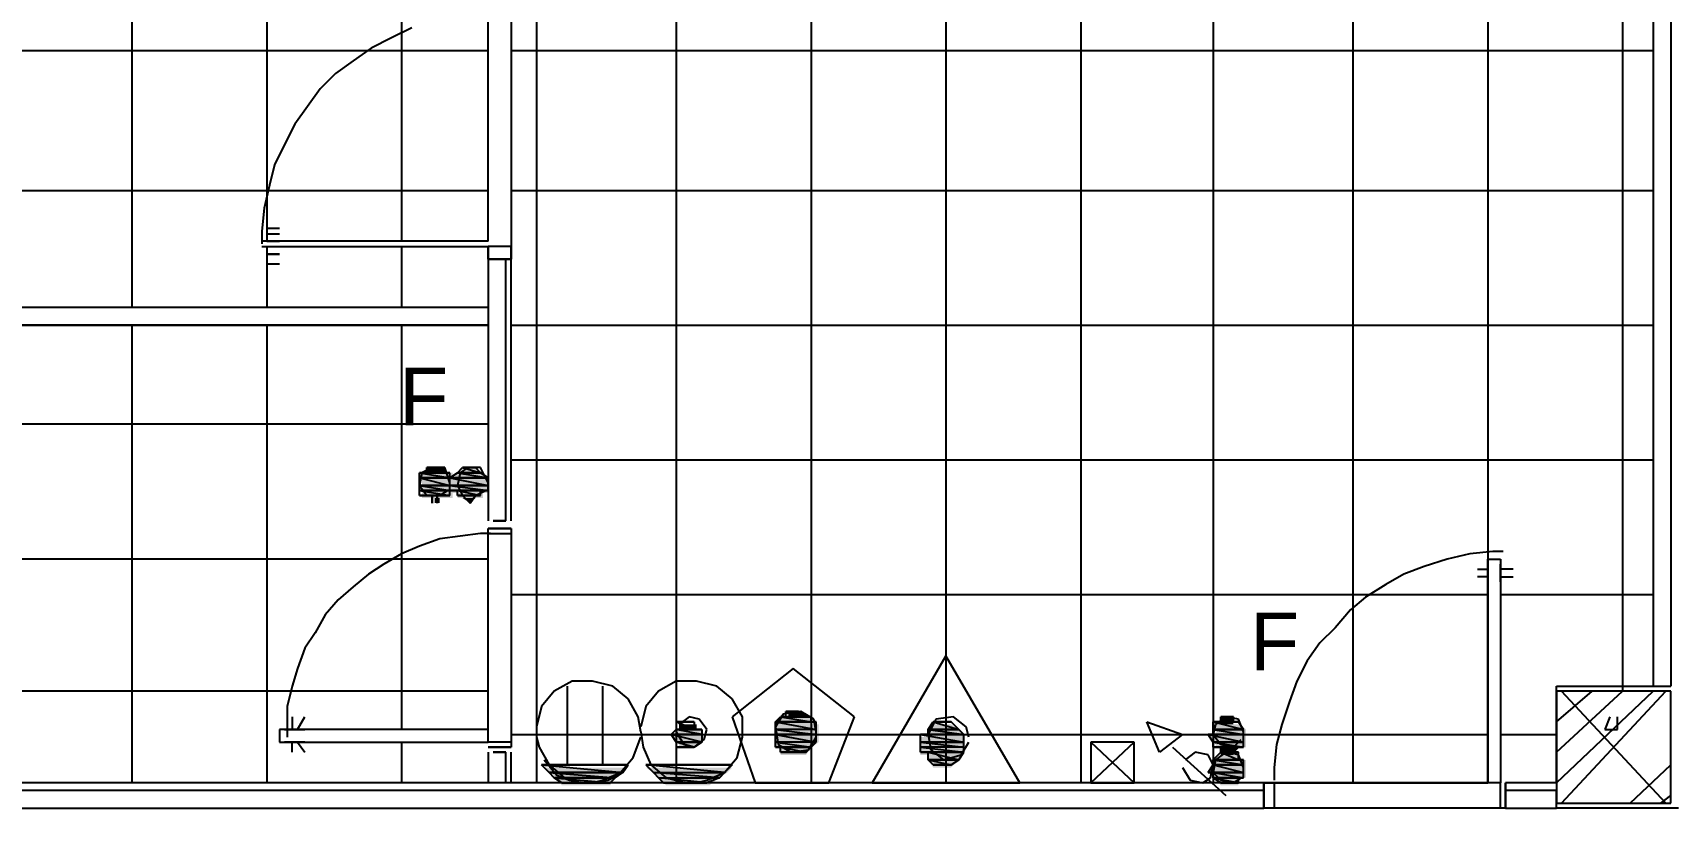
# Model space of a CAD drawing. Header units: millimetres. Extents: x 5 to 415, y 48 to 251.
# Drawn here: x 278.06 to 289.43, y 224.54 to 229.92 of the extents above; entities that cross this region are included whole.
import ezdxf

# ---------------------------------------------------------------- set-up
doc = ezdxf.new("R2010")
doc.units = ezdxf.units.MM
for name, color, linetype in [('H', 7, 'Continuous'), ('P', 7, 'Continuous'), ('T', 7, 'Continuous')]:
    doc.layers.add(name, color=color, linetype=linetype)

msp = doc.modelspace()

# ---------------------------------------------------------------- hatches: boundary and pattern name
at = {"layer": 'H', "linetype": 'Continuous'}
for points in [[(280.758, 226.818), (280.758, 226.871), (280.97, 226.871), (280.97, 226.818), (280.758, 226.818)], [(280.758, 226.783), (280.758, 226.818), (280.97, 226.818), (280.97, 226.783), (280.758, 226.783)], [(280.793, 226.871), (280.793, 226.907), (280.917, 226.907), (280.917, 226.871), (280.793, 226.871)], [(280.97, 226.818), (281.005, 226.871), (281.182, 226.871), (281.217, 226.818), (280.97, 226.818)], [(280.97, 226.783), (280.97, 226.818), (281.217, 226.818), (281.217, 226.783), (280.97, 226.783)], [(281.005, 226.871), (281.04, 226.907), (281.129, 226.907), (281.182, 226.871), (281.005, 226.871)], [(280.758, 226.73), (280.758, 226.783), (280.97, 226.783), (280.97, 226.73), (280.758, 226.73)], [(280.758, 226.695), (280.758, 226.73), (280.97, 226.73), (280.97, 226.695), (280.758, 226.695)], [(280.846, 226.66), (280.846, 226.695), (280.882, 226.695), (280.882, 226.66), (280.846, 226.66)], [(280.97, 226.73), (280.97, 226.783), (281.217, 226.783), (281.217, 226.73), (280.97, 226.73)], [(281.005, 226.695), (281.005, 226.73), (281.182, 226.73), (281.182, 226.695), (281.005, 226.695)], [(281.093, 226.66), (281.04, 226.695), (281.129, 226.695), (281.093, 226.66)], [(283.298, 225.178), (283.298, 225.213), (283.369, 225.213), (283.422, 225.178), (283.298, 225.178)], [(282.54, 225.09), (282.54, 225.125), (282.663, 225.125), (282.663, 225.09), (282.54, 225.09)], [(283.21, 225.125), (283.245, 225.178), (283.457, 225.178), (283.457, 225.125), (283.21, 225.125)], [(283.21, 225.09), (283.21, 225.125), (283.51, 225.125), (283.51, 225.09), (283.21, 225.09)], [(284.268, 225.09), (284.304, 225.125), (284.427, 225.125), (284.48, 225.09), (284.268, 225.09)], [(286.262, 225.09), (286.262, 225.125), (286.42, 225.125), (286.473, 225.09), (286.262, 225.09)], [(286.297, 225.125), (286.297, 225.178), (286.385, 225.178), (286.385, 225.125), (286.297, 225.125)], [(282.487, 225.037), (282.54, 225.09), (282.698, 225.09), (282.698, 225.037), (282.487, 225.037)], [(282.54, 225.002), (282.487, 225.037), (282.698, 225.037), (282.698, 225.002), (282.54, 225.002)], [(282.54, 224.966), (282.54, 225.002), (282.698, 225.002), (282.663, 224.966), (282.54, 224.966)], [(283.21, 225.037), (283.21, 225.09), (283.51, 225.09), (283.51, 225.037), (283.21, 225.037)], [(283.21, 225.002), (283.21, 225.037), (283.51, 225.037), (283.51, 225.002), (283.21, 225.002)], [(283.21, 224.966), (283.21, 225.002), (283.51, 225.002), (283.457, 224.966), (283.21, 224.966)], [(284.215, 225.002), (284.215, 225.037), (284.515, 225.037), (284.515, 225.002), (284.215, 225.002)], [(284.215, 224.966), (284.215, 225.002), (284.515, 225.002), (284.515, 224.966), (284.215, 224.966)], [(284.268, 225.037), (284.268, 225.09), (284.48, 225.09), (284.515, 225.037), (284.268, 225.037)], [(286.262, 225.002), (286.209, 225.037), (286.473, 225.037), (286.473, 225.002), (286.262, 225.002)], [(286.262, 225.037), (286.262, 225.09), (286.473, 225.09), (286.473, 225.037), (286.262, 225.037)], [(286.262, 224.966), (286.262, 225.002), (286.473, 225.002), (286.473, 224.966), (286.262, 224.966)], [(283.245, 224.913), (283.245, 224.966), (283.457, 224.966), (283.422, 224.913), (283.245, 224.913)], [(284.215, 224.913), (284.215, 224.966), (284.515, 224.966), (284.515, 224.913), (284.215, 224.913)], [(284.268, 224.878), (284.268, 224.913), (284.515, 224.913), (284.48, 224.878), (284.268, 224.878)], [(284.304, 224.825), (284.268, 224.878), (284.48, 224.878), (284.427, 224.825), (284.304, 224.825)], [(286.262, 224.878), (286.297, 224.913), (286.42, 224.913), (286.42, 224.878), (286.262, 224.878)], [(286.262, 224.825), (286.262, 224.878), (286.473, 224.878), (286.473, 224.825), (286.262, 224.825)], [(286.297, 224.913), (286.297, 224.966), (286.42, 224.966), (286.385, 224.913), (286.297, 224.913)], [(281.64, 224.79), (281.605, 224.825), (282.187, 224.825), (282.152, 224.79), (281.64, 224.79)], [(281.693, 224.755), (281.64, 224.79), (282.152, 224.79), (282.099, 224.755), (281.693, 224.755)], [(282.363, 224.79), (282.31, 224.825), (282.91, 224.825), (282.875, 224.79), (282.363, 224.79)], [(282.399, 224.755), (282.363, 224.79), (282.875, 224.79), (282.822, 224.755), (282.399, 224.755)], [(286.209, 224.79), (286.262, 224.825), (286.473, 224.825), (286.473, 224.79), (286.209, 224.79)], [(286.262, 224.755), (286.262, 224.79), (286.473, 224.79), (286.473, 224.755), (286.262, 224.755)], [(281.728, 224.702), (281.693, 224.755), (282.099, 224.755), (282.063, 224.702), (281.728, 224.702)], [(282.452, 224.702), (282.399, 224.755), (282.822, 224.755), (282.751, 224.702), (282.452, 224.702)], [(286.297, 224.702), (286.262, 224.755), (286.42, 224.755), (286.42, 224.702), (286.297, 224.702)]]:
    msp.add_hatch(color=256, dxfattribs=at).paths.add_polyline_path(points)

# ---------------------------------------------------------------- linework, layer by layer
at = {"layer": 'P'}
for points in [[(278.747, 237.155), (278.747, 228.018)], [(279.682, 237.155), (279.682, 228.477)], [(280.617, 237.155), (280.617, 228.477)], [(281.552, 237.155), (281.552, 224.719)], [(282.522, 237.155), (282.522, 224.719)], [(283.457, 237.155), (283.457, 224.719)], [(284.392, 237.155), (284.392, 224.719)], [(285.327, 237.155), (285.327, 224.719)], [(286.244, 237.155), (286.244, 224.719)], [(287.214, 237.155), (287.214, 224.719)], [(288.149, 237.155), (288.149, 224.719)], [(289.084, 236.696), (289.084, 225.354)], [(289.295, 236.696), (289.295, 225.39)], [(289.295, 236.696), (289.295, 225.39)], [(289.419, 236.696), (289.419, 225.39)], [(281.217, 228.477), (281.217, 230.046)], [(281.376, 230.046), (281.376, 228.353)], [(280.547, 229.888), (280.405, 229.817)], [(280.688, 229.958), (280.547, 229.888)], [(276.296, 229.799), (281.217, 229.799)], [(280.405, 229.817), (280.282, 229.729)], [(281.376, 229.799), (289.295, 229.799)], [(280.282, 229.729), (280.158, 229.641)], [(280.053, 229.535), (279.964, 229.411)], [(280.158, 229.641), (280.053, 229.535)], [(279.964, 229.411), (279.876, 229.288)], [(279.876, 229.288), (279.806, 229.147)], [(279.806, 229.147), (279.735, 229.006)], [(279.735, 229.006), (279.7, 228.865)], [(279.7, 228.865), (279.665, 228.706)], [(276.296, 228.829), (281.217, 228.829)], [(281.376, 228.829), (289.295, 228.829)], [(279.665, 228.706), (279.647, 228.547)], [(279.647, 228.547), (279.647, 228.459)], [(279.77, 228.565), (279.682, 228.565)], [(279.682, 228.529), (279.77, 228.529)], [(279.682, 228.529), (279.77, 228.529)], [(281.217, 228.477), (279.647, 228.477)], [(281.217, 228.477), (279.647, 228.477)], [(279.647, 228.441), (281.217, 228.441)], [(279.647, 228.441), (281.217, 228.441)], [(279.77, 228.477), (279.682, 228.477)], [(279.682, 228.477), (279.77, 228.477)], [(279.77, 228.477), (279.682, 228.477)], [(279.682, 228.441), (279.682, 228.018)], [(279.682, 228.441), (279.77, 228.441)], [(280.617, 228.441), (280.617, 228.018)], [(281.376, 228.441), (281.217, 228.441)], [(281.217, 228.441), (281.217, 228.353)], [(281.217, 228.353), (281.217, 228.441)], [(281.376, 228.353), (281.376, 228.441)], [(279.77, 228.388), (279.682, 228.388)], [(279.682, 228.388), (279.77, 228.388)], [(279.77, 228.388), (279.682, 228.388)], [(279.77, 228.388), (279.682, 228.388)], [(279.77, 228.318), (279.682, 228.318)], [(281.217, 228.353), (281.217, 226.536)], [(281.217, 228.353), (281.217, 226.536)], [(281.217, 228.353), (281.376, 228.353)], [(281.376, 228.353), (281.217, 228.353)], [(281.252, 228.353), (281.34, 228.353)], [(281.34, 228.353), (281.252, 228.353)], [(281.34, 228.353), (281.252, 228.353)], [(281.252, 228.353), (281.34, 228.353)], [(281.34, 228.353), (281.252, 228.353)], [(281.252, 228.353), (281.34, 228.353)], [(281.252, 228.353), (281.34, 228.353)], [(281.34, 226.536), (281.34, 228.353)], [(281.376, 226.536), (281.376, 228.353)], [(281.217, 228.018), (276.296, 228.018)], [(281.217, 228.018), (276.296, 228.018)], [(276.296, 227.894), (281.217, 227.894)], [(281.217, 227.894), (276.296, 227.894)], [(278.747, 227.894), (278.747, 224.719)], [(279.682, 227.894), (279.682, 224.719)], [(280.617, 227.894), (280.617, 225.09)], [(281.376, 227.894), (289.295, 227.894)], [(281.217, 227.207), (276.296, 227.207)], [(281.376, 226.96), (289.295, 226.96)], [(280.758, 226.871), (280.741, 226.783)], [(280.952, 226.871), (280.741, 226.871)], [(280.741, 226.871), (280.793, 226.871)], [(280.952, 226.871), (280.741, 226.871)], [(280.741, 226.871), (280.952, 226.871)], [(280.741, 226.871), (280.952, 226.871)], [(280.952, 226.871), (280.741, 226.871)], [(280.952, 226.871), (280.741, 226.871)], [(280.741, 226.871), (280.952, 226.836)], [(280.741, 226.871), (280.952, 226.836)], [(280.741, 226.836), (280.741, 226.871)], [(280.952, 226.836), (280.741, 226.836)], [(280.952, 226.836), (280.741, 226.836)], [(280.741, 226.836), (280.952, 226.836)], [(280.741, 226.836), (280.952, 226.836)], [(280.952, 226.836), (280.741, 226.836)], [(280.952, 226.836), (280.741, 226.836)], [(280.741, 226.836), (280.952, 226.783)], [(280.741, 226.836), (280.952, 226.783)], [(280.741, 226.783), (280.741, 226.836)], [(280.829, 226.907), (280.758, 226.871)], [(280.917, 226.907), (280.793, 226.907)], [(280.793, 226.907), (280.829, 226.907)], [(280.917, 226.907), (280.793, 226.907)], [(280.793, 226.907), (280.917, 226.871)], [(280.793, 226.907), (280.917, 226.871)], [(280.793, 226.871), (280.793, 226.907)], [(280.917, 226.871), (280.793, 226.871)], [(280.917, 226.871), (280.793, 226.871)], [(280.793, 226.871), (280.952, 226.871)], [(280.793, 226.871), (280.952, 226.871)], [(280.917, 226.907), (280.829, 226.907)], [(280.829, 226.907), (280.864, 226.907)], [(280.864, 226.907), (280.829, 226.907)], [(280.864, 226.907), (280.829, 226.907)], [(280.829, 226.907), (280.864, 226.907)], [(280.829, 226.907), (280.917, 226.907)], [(280.864, 226.907), (280.917, 226.907)], [(280.917, 226.907), (280.864, 226.907)], [(280.952, 226.801), (280.917, 226.907)], [(280.917, 226.871), (280.917, 226.907)], [(280.952, 226.871), (280.917, 226.871)], [(280.952, 226.836), (281.005, 226.871)], [(280.952, 226.871), (280.952, 226.871)], [(280.952, 226.871), (280.952, 226.871)], [(280.952, 226.836), (280.952, 226.871)], [(281.217, 226.836), (280.952, 226.836)], [(281.217, 226.836), (280.952, 226.836)], [(280.952, 226.836), (281.217, 226.836)], [(280.952, 226.836), (281.217, 226.836)], [(281.217, 226.836), (280.952, 226.836)], [(281.217, 226.836), (280.952, 226.836)], [(280.952, 226.836), (281.217, 226.783)], [(280.952, 226.836), (281.217, 226.783)], [(280.952, 226.783), (280.952, 226.836)], [(280.952, 226.836), (280.952, 226.836)], [(280.952, 226.836), (280.952, 226.836)], [(280.952, 226.783), (280.952, 226.836)], [(281.005, 226.871), (281.04, 226.907)], [(281.023, 226.871), (281.005, 226.783)], [(281.164, 226.871), (281.005, 226.871)], [(281.164, 226.871), (281.005, 226.871)], [(281.005, 226.871), (281.164, 226.871)], [(281.005, 226.871), (281.164, 226.871)], [(281.164, 226.871), (281.005, 226.871)], [(281.164, 226.871), (281.005, 226.871)], [(281.005, 226.871), (281.164, 226.871)], [(281.164, 226.871), (281.005, 226.871)], [(281.005, 226.871), (281.164, 226.871)], [(281.164, 226.871), (281.005, 226.871)], [(281.005, 226.871), (281.217, 226.836)], [(281.005, 226.871), (281.217, 226.836)], [(281.076, 226.907), (281.023, 226.871)], [(281.093, 226.907), (281.04, 226.907)], [(281.04, 226.907), (281.093, 226.907)], [(281.129, 226.907), (281.04, 226.907)], [(281.04, 226.907), (281.129, 226.907)], [(281.04, 226.907), (281.129, 226.907)], [(281.129, 226.907), (281.04, 226.907)], [(281.129, 226.907), (281.04, 226.907)], [(281.04, 226.907), (281.164, 226.871)], [(281.04, 226.907), (281.164, 226.871)], [(281.164, 226.907), (281.076, 226.907)], [(281.129, 226.907), (281.129, 226.907)], [(281.129, 226.907), (281.129, 226.907)], [(281.129, 226.907), (281.129, 226.907)], [(281.129, 226.907), (281.129, 226.907)], [(281.164, 226.871), (281.129, 226.907)], [(281.217, 226.801), (281.164, 226.907)], [(281.164, 226.871), (281.164, 226.871)], [(281.164, 226.871), (281.164, 226.871)], [(281.164, 226.871), (281.164, 226.871)], [(281.217, 226.836), (281.164, 226.871)], [(281.217, 226.836), (281.217, 226.836)], [(281.217, 226.836), (281.217, 226.836)], [(281.217, 226.783), (281.217, 226.836)], [(280.741, 226.783), (280.793, 226.713)], [(280.952, 226.783), (280.741, 226.783)], [(280.952, 226.783), (280.741, 226.783)], [(280.741, 226.783), (280.952, 226.783)], [(280.741, 226.783), (280.952, 226.783)], [(280.952, 226.783), (280.741, 226.783)], [(280.952, 226.783), (280.741, 226.783)], [(280.741, 226.783), (280.952, 226.748)], [(280.741, 226.783), (280.952, 226.748)], [(280.741, 226.748), (280.741, 226.783)], [(280.952, 226.748), (280.741, 226.748)], [(280.952, 226.748), (280.741, 226.748)], [(280.741, 226.748), (280.952, 226.748)], [(280.741, 226.748), (280.952, 226.748)], [(280.952, 226.748), (280.741, 226.748)], [(280.952, 226.748), (280.741, 226.748)], [(280.741, 226.748), (280.952, 226.713)], [(280.741, 226.748), (280.952, 226.713)], [(280.741, 226.713), (280.741, 226.748)], [(280.952, 226.713), (280.741, 226.713)], [(280.952, 226.713), (280.741, 226.713)], [(280.741, 226.713), (280.917, 226.713)], [(280.741, 226.713), (280.917, 226.713)], [(280.793, 226.713), (280.741, 226.713)], [(280.793, 226.713), (280.882, 226.713)], [(280.917, 226.713), (280.793, 226.713)], [(280.917, 226.713), (280.793, 226.713)], [(280.793, 226.713), (280.917, 226.713)], [(280.793, 226.713), (280.917, 226.713)], [(280.917, 226.713), (280.793, 226.713)], [(280.917, 226.713), (280.793, 226.713)], [(280.793, 226.713), (280.864, 226.713)], [(280.793, 226.713), (280.864, 226.713)], [(280.829, 226.713), (280.793, 226.713)], [(280.864, 226.713), (280.829, 226.713)], [(280.829, 226.713), (280.829, 226.66)], [(280.829, 226.66), (280.829, 226.713)], [(280.864, 226.713), (280.917, 226.713)], [(280.864, 226.713), (280.864, 226.66)], [(280.864, 226.66), (280.864, 226.713)], [(280.882, 226.713), (280.935, 226.748)], [(280.917, 226.713), (280.952, 226.713)], [(280.917, 226.713), (280.917, 226.713)], [(280.917, 226.713), (280.917, 226.713)], [(281.217, 226.783), (280.952, 226.783)], [(281.217, 226.783), (280.952, 226.783)], [(280.952, 226.783), (281.217, 226.783)], [(280.952, 226.783), (281.217, 226.783)], [(281.217, 226.783), (280.952, 226.783)], [(281.217, 226.783), (280.952, 226.783)], [(280.952, 226.783), (281.217, 226.748)], [(280.952, 226.783), (281.217, 226.748)], [(280.952, 226.748), (280.952, 226.783)], [(280.952, 226.783), (280.952, 226.783)], [(280.952, 226.783), (280.952, 226.783)], [(280.952, 226.748), (280.952, 226.783)], [(281.217, 226.748), (280.952, 226.748)], [(281.217, 226.748), (280.952, 226.748)], [(280.952, 226.748), (281.164, 226.748)], [(280.952, 226.748), (281.164, 226.748)], [(281.005, 226.748), (280.952, 226.748)], [(280.952, 226.748), (280.952, 226.748)], [(280.952, 226.748), (280.952, 226.748)], [(280.952, 226.713), (280.952, 226.748)], [(281.005, 226.783), (281.04, 226.713)], [(281.164, 226.748), (281.005, 226.748)], [(281.164, 226.748), (281.005, 226.748)], [(281.005, 226.748), (281.164, 226.713)], [(281.005, 226.748), (281.164, 226.713)], [(281.005, 226.713), (281.005, 226.748)], [(281.164, 226.713), (281.005, 226.713)], [(281.164, 226.713), (281.005, 226.713)], [(281.005, 226.713), (281.164, 226.713)], [(281.005, 226.713), (281.164, 226.713)], [(281.164, 226.713), (281.005, 226.713)], [(281.164, 226.713), (281.005, 226.713)], [(281.005, 226.713), (281.129, 226.713)], [(281.005, 226.713), (281.129, 226.713)], [(281.04, 226.713), (281.005, 226.713)], [(281.04, 226.713), (281.129, 226.713)], [(281.129, 226.713), (281.04, 226.713)], [(281.129, 226.713), (281.04, 226.713)], [(281.04, 226.713), (281.129, 226.713)], [(281.04, 226.713), (281.129, 226.713)], [(281.129, 226.713), (281.04, 226.713)], [(281.093, 226.66), (281.04, 226.713)], [(281.04, 226.713), (281.093, 226.66)], [(281.093, 226.66), (281.129, 226.713)], [(281.129, 226.713), (281.093, 226.66)], [(281.129, 226.713), (281.199, 226.748)], [(281.129, 226.713), (281.164, 226.713)], [(281.129, 226.713), (281.129, 226.713)], [(281.129, 226.713), (281.129, 226.713)], [(281.164, 226.748), (281.217, 226.748)], [(281.164, 226.713), (281.164, 226.748)], [(281.164, 226.713), (281.164, 226.713)], [(281.164, 226.713), (281.164, 226.713)], [(281.217, 226.783), (281.217, 226.783)], [(281.217, 226.783), (281.217, 226.783)], [(281.217, 226.748), (281.217, 226.783)], [(281.376, 226.483), (281.217, 226.483)], [(281.217, 226.483), (281.376, 226.483)], [(281.217, 225.09), (281.217, 226.483)], [(281.34, 226.536), (281.252, 226.536)], [(281.252, 226.536), (281.34, 226.536)], [(281.34, 226.536), (281.252, 226.536)], [(281.252, 226.536), (281.34, 226.536)], [(281.34, 226.536), (281.252, 226.536)], [(281.34, 226.536), (281.252, 226.536)], [(281.34, 226.536), (281.252, 226.536)], [(281.376, 226.483), (281.376, 224.966)], [(280.741, 226.36), (280.617, 226.307)], [(280.882, 226.413), (280.741, 226.36)], [(281.023, 226.43), (280.882, 226.413)], [(281.164, 226.448), (281.023, 226.43)], [(281.234, 226.448), (281.164, 226.448)], [(281.217, 226.448), (281.376, 226.448)], [(281.217, 226.272), (276.296, 226.272)], [(280.494, 226.236), (280.388, 226.166)], [(280.617, 226.307), (280.494, 226.236)], [(287.867, 226.272), (287.708, 226.219)], [(288.025, 226.307), (287.867, 226.272)], [(288.184, 226.325), (288.025, 226.307)], [(288.149, 224.719), (288.149, 226.272)], [(288.149, 226.272), (288.237, 226.272)], [(288.149, 224.719), (288.149, 226.272)], [(288.149, 226.272), (288.237, 226.272)], [(288.149, 226.113), (288.149, 226.236)], [(288.149, 226.236), (288.149, 226.113)], [(288.255, 226.325), (288.184, 226.325)], [(288.237, 226.272), (288.237, 224.719)], [(288.237, 226.272), (288.237, 224.719)], [(288.237, 226.113), (288.237, 226.236)], [(288.237, 226.236), (288.237, 226.113)], [(280.388, 226.166), (280.282, 226.078)], [(287.567, 226.166), (287.443, 226.095)], [(287.708, 226.219), (287.567, 226.166)], [(288.078, 226.201), (288.149, 226.201)], [(288.149, 226.148), (288.078, 226.148)], [(288.325, 226.201), (288.237, 226.201)], [(288.237, 226.148), (288.325, 226.148)], [(280.282, 226.078), (280.176, 225.989)], [(281.376, 226.025), (288.149, 226.025)], [(287.302, 226.007), (287.196, 225.919)], [(287.443, 226.095), (287.302, 226.007)], [(288.237, 226.025), (289.295, 226.025)], [(280.176, 225.989), (280.088, 225.884)], [(287.196, 225.919), (287.091, 225.795)], [(280.088, 225.884), (280.017, 225.76)], [(287.091, 225.795), (286.985, 225.69)], [(280.017, 225.76), (279.947, 225.654)], [(286.985, 225.69), (286.897, 225.566)], [(279.947, 225.654), (279.894, 225.513)], [(284.392, 225.601), (283.88, 224.719)], [(284.903, 224.719), (284.392, 225.601)], [(286.897, 225.566), (286.826, 225.425)], [(279.894, 225.513), (279.859, 225.39)], [(283.333, 225.513), (282.91, 225.178)], [(283.757, 225.178), (283.333, 225.513)], [(281.217, 225.354), (276.296, 225.354)], [(279.859, 225.39), (279.823, 225.249)], [(281.675, 225.354), (281.587, 225.249)], [(281.675, 225.354), (281.587, 225.249)], [(281.799, 225.425), (281.675, 225.354)], [(281.799, 225.425), (281.675, 225.354)], [(281.764, 225.39), (281.764, 224.843)], [(281.869, 225.425), (281.799, 225.425)], [(281.869, 225.425), (281.799, 225.425)], [(281.94, 225.425), (281.869, 225.425)], [(281.94, 225.425), (281.869, 225.425)], [(282.081, 225.39), (281.94, 225.425)], [(282.081, 225.39), (281.94, 225.425)], [(282.011, 225.39), (282.011, 224.843)], [(282.187, 225.302), (282.081, 225.39)], [(282.187, 225.302), (282.081, 225.39)], [(282.399, 225.354), (282.31, 225.249)], [(282.522, 225.425), (282.399, 225.354)], [(282.593, 225.425), (282.522, 225.425)], [(282.663, 225.425), (282.593, 225.425)], [(282.804, 225.39), (282.663, 225.425)], [(282.91, 225.302), (282.804, 225.39)], [(286.826, 225.425), (286.773, 225.284)], [(288.625, 224.719), (288.625, 225.39)], [(288.625, 225.39), (289.295, 225.39)], [(288.625, 225.143), (288.872, 225.354)], [(288.625, 224.931), (289.084, 225.354)], [(288.625, 224.719), (289.295, 225.354)], [(288.625, 225.354), (288.625, 224.578)], [(289.419, 225.354), (288.625, 225.354)], [(289.384, 224.578), (288.66, 225.354)], [(288.66, 224.578), (289.384, 225.354)], [(289.295, 225.39), (289.419, 225.39)], [(289.419, 224.578), (289.419, 225.354)], [(279.823, 225.249), (279.823, 225.108)], [(281.587, 225.249), (281.552, 225.108)], [(281.587, 225.249), (281.552, 225.108)], [(282.258, 225.178), (282.187, 225.302)], [(282.258, 225.178), (282.187, 225.302)], [(282.31, 225.249), (282.275, 225.108)], [(282.981, 225.178), (282.91, 225.302)], [(283.386, 225.213), (283.263, 225.196)], [(283.333, 225.213), (283.281, 225.213)], [(283.281, 225.213), (283.333, 225.213)], [(283.369, 225.213), (283.281, 225.213)], [(283.281, 225.213), (283.422, 225.178)], [(283.281, 225.213), (283.422, 225.178)], [(283.281, 225.178), (283.281, 225.213)], [(283.369, 225.213), (283.369, 225.213)], [(283.369, 225.213), (283.369, 225.213)], [(283.422, 225.178), (283.369, 225.213)], [(283.475, 225.16), (283.386, 225.213)], [(286.773, 225.284), (286.72, 225.125)], [(279.823, 225.108), (279.823, 225.037)], [(279.859, 225.178), (279.859, 225.09)], [(279.894, 225.09), (279.947, 225.178)], [(281.552, 225.108), (281.552, 225.037)], [(281.552, 225.108), (281.552, 225.037)], [(282.275, 225.072), (282.258, 225.178)], [(282.275, 225.072), (282.258, 225.178)], [(282.646, 225.09), (282.522, 225.143)], [(282.522, 225.143), (282.522, 225.09)], [(282.646, 225.09), (282.522, 225.143)], [(282.522, 225.143), (282.646, 225.143)], [(282.646, 225.143), (282.522, 225.143)], [(282.522, 225.143), (282.575, 225.143)], [(282.61, 225.178), (282.54, 225.125)], [(282.575, 225.143), (282.646, 225.143)], [(282.646, 225.143), (282.575, 225.143)], [(282.575, 225.143), (282.646, 225.143)], [(282.575, 225.143), (282.646, 225.143)], [(282.646, 225.143), (282.575, 225.143)], [(282.575, 225.143), (282.575, 225.143)], [(282.646, 225.143), (282.575, 225.143)], [(282.575, 225.143), (282.61, 225.143)], [(282.61, 225.143), (282.575, 225.143)], [(282.575, 225.143), (282.61, 225.143)], [(282.681, 225.16), (282.61, 225.178)], [(282.61, 225.143), (282.646, 225.143)], [(282.61, 225.143), (282.61, 225.143)], [(282.61, 225.143), (282.61, 225.143)], [(282.646, 225.143), (282.646, 225.09)], [(282.734, 225.09), (282.681, 225.16)], [(282.91, 225.178), (283.069, 224.719)], [(282.981, 225.108), (282.981, 225.178)], [(282.981, 225.037), (282.981, 225.108)], [(283.263, 225.196), (283.21, 225.108)], [(283.21, 225.143), (283.245, 225.178)], [(283.457, 225.143), (283.21, 225.143)], [(283.492, 225.143), (283.21, 225.143)], [(283.21, 225.143), (283.492, 225.143)], [(283.492, 225.143), (283.21, 225.143)], [(283.21, 225.143), (283.457, 225.143)], [(283.492, 225.143), (283.21, 225.143)], [(283.21, 225.143), (283.492, 225.09)], [(283.21, 225.143), (283.492, 225.09)], [(283.21, 225.09), (283.21, 225.143)], [(283.21, 225.108), (283.228, 224.984)], [(283.281, 225.178), (283.245, 225.178)], [(283.245, 225.178), (283.422, 225.178)], [(283.457, 225.178), (283.245, 225.178)], [(283.245, 225.178), (283.457, 225.178)], [(283.457, 225.178), (283.245, 225.178)], [(283.245, 225.178), (283.422, 225.178)], [(283.457, 225.178), (283.245, 225.178)], [(283.245, 225.178), (283.457, 225.143)], [(283.245, 225.178), (283.457, 225.143)], [(283.422, 225.178), (283.281, 225.178)], [(283.422, 225.178), (283.281, 225.178)], [(283.281, 225.178), (283.422, 225.178)], [(283.422, 225.178), (283.281, 225.178)], [(283.422, 225.178), (283.422, 225.178)], [(283.422, 225.178), (283.457, 225.178)], [(283.457, 225.143), (283.457, 225.178)], [(283.457, 225.143), (283.492, 225.143)], [(283.492, 225.072), (283.475, 225.16)], [(283.492, 225.09), (283.492, 225.143)], [(283.58, 224.719), (283.757, 225.178)], [(284.321, 225.16), (284.268, 225.055)], [(284.268, 225.09), (284.304, 225.143)], [(284.427, 225.143), (284.304, 225.143)], [(284.304, 225.143), (284.339, 225.143)], [(284.427, 225.143), (284.304, 225.143)], [(284.304, 225.143), (284.48, 225.09)], [(284.304, 225.143), (284.48, 225.09)], [(284.445, 225.178), (284.321, 225.16)], [(284.427, 225.143), (284.339, 225.143)], [(284.339, 225.143), (284.427, 225.143)], [(284.427, 225.143), (284.339, 225.143)], [(284.339, 225.143), (284.392, 225.143)], [(284.427, 225.143), (284.339, 225.143)], [(284.339, 225.143), (284.427, 225.143)], [(284.339, 225.143), (284.427, 225.143)], [(284.392, 225.143), (284.427, 225.143)], [(284.427, 225.143), (284.427, 225.143)], [(284.48, 225.09), (284.427, 225.143)], [(284.533, 225.108), (284.445, 225.178)], [(284.551, 225.037), (284.533, 225.108)], [(285.785, 225.143), (286.032, 225.055)], [(285.873, 224.931), (285.785, 225.143)], [(286.42, 225.143), (286.244, 225.143)], [(286.244, 225.143), (286.297, 225.143)], [(286.42, 225.143), (286.244, 225.143)], [(286.244, 225.143), (286.456, 225.09)], [(286.244, 225.143), (286.456, 225.09)], [(286.244, 225.09), (286.244, 225.143)], [(286.262, 225.125), (286.244, 225.055)], [(286.332, 225.178), (286.262, 225.125)], [(286.332, 225.178), (286.297, 225.178)], [(286.297, 225.178), (286.332, 225.178)], [(286.385, 225.178), (286.297, 225.178)], [(286.297, 225.178), (286.385, 225.143)], [(286.297, 225.178), (286.385, 225.143)], [(286.297, 225.143), (286.297, 225.178)], [(286.385, 225.143), (286.297, 225.143)], [(286.42, 225.143), (286.297, 225.143)], [(286.297, 225.143), (286.42, 225.143)], [(286.42, 225.143), (286.297, 225.143)], [(286.297, 225.143), (286.385, 225.143)], [(286.42, 225.143), (286.297, 225.143)], [(286.297, 225.143), (286.42, 225.143)], [(286.297, 225.143), (286.42, 225.143)], [(286.42, 225.16), (286.332, 225.178)], [(286.385, 225.178), (286.385, 225.178)], [(286.385, 225.178), (286.385, 225.178)], [(286.385, 225.143), (286.385, 225.178)], [(286.385, 225.143), (286.42, 225.143)], [(286.456, 225.072), (286.42, 225.16)], [(286.42, 225.143), (286.42, 225.143)], [(286.456, 225.09), (286.42, 225.143)], [(286.72, 225.125), (286.685, 224.984)], [(288.996, 225.178), (288.96, 225.09)], [(289.048, 225.09), (289.048, 225.178)], [(279.77, 225.09), (279.77, 225.002)], [(281.217, 225.09), (279.77, 225.09)], [(281.217, 225.09), (279.77, 225.09)], [(279.77, 225.09), (279.77, 225.002)], [(279.77, 225.002), (281.217, 225.002)], [(279.77, 225.002), (281.217, 225.002)], [(279.947, 225.09), (279.806, 225.09)], [(279.806, 225.09), (279.947, 225.09)], [(279.947, 225.002), (279.806, 225.002)], [(279.806, 225.002), (279.947, 225.002)], [(279.859, 224.931), (279.859, 225.002)], [(279.894, 225.002), (279.947, 224.931)], [(280.617, 225.002), (280.617, 224.719)], [(281.217, 225.002), (281.217, 225.09)], [(281.217, 225.002), (281.217, 225.09)], [(281.376, 225.002), (281.217, 225.002)], [(281.376, 225.055), (288.149, 225.055)], [(281.552, 225.037), (281.57, 224.966)], [(281.552, 225.037), (281.57, 224.966)], [(282.222, 224.896), (282.275, 225.037)], [(282.222, 224.896), (282.275, 225.037)], [(282.275, 225.072), (282.293, 224.966)], [(282.522, 225.09), (282.487, 225.055)], [(282.698, 225.002), (282.487, 225.055)], [(282.487, 225.055), (282.522, 225.002)], [(282.698, 225.002), (282.487, 225.055)], [(282.487, 225.055), (282.698, 225.055)], [(282.487, 225.055), (282.698, 225.055)], [(282.698, 225.055), (282.487, 225.055)], [(282.487, 225.055), (282.487, 225.055)], [(282.698, 225.055), (282.487, 225.055)], [(282.487, 225.055), (282.487, 225.055)], [(282.487, 225.055), (282.698, 225.055)], [(282.487, 225.055), (282.698, 225.055)], [(282.698, 225.055), (282.487, 225.055)], [(282.487, 225.055), (282.698, 225.055)], [(282.698, 225.055), (282.487, 225.055)], [(282.487, 225.055), (282.487, 225.055)], [(282.487, 225.055), (282.698, 225.055)], [(282.698, 225.055), (282.522, 225.09)], [(282.698, 225.055), (282.522, 225.09)], [(282.522, 225.09), (282.698, 225.09)], [(282.522, 225.09), (282.698, 225.09)], [(282.698, 225.09), (282.522, 225.09)], [(282.522, 225.09), (282.522, 225.09)], [(282.698, 225.09), (282.522, 225.09)], [(282.522, 225.09), (282.522, 225.09)], [(282.522, 225.09), (282.698, 225.09)], [(282.522, 225.09), (282.698, 225.09)], [(282.698, 225.09), (282.522, 225.09)], [(282.522, 225.09), (282.522, 225.09)], [(282.698, 225.09), (282.522, 225.09)], [(282.522, 225.09), (282.646, 225.09)], [(282.522, 225.09), (282.646, 225.09)], [(282.522, 225.072), (282.575, 224.984)], [(282.646, 224.966), (282.522, 225.002)], [(282.522, 225.002), (282.522, 224.966)], [(282.646, 224.966), (282.522, 225.002)], [(282.522, 225.002), (282.698, 225.002)], [(282.522, 225.002), (282.698, 225.002)], [(282.698, 225.002), (282.522, 225.002)], [(282.522, 225.002), (282.522, 225.002)], [(282.698, 225.002), (282.522, 225.002)], [(282.522, 225.002), (282.522, 225.002)], [(282.522, 225.002), (282.698, 225.002)], [(282.522, 225.002), (282.698, 225.002)], [(282.575, 224.984), (282.646, 224.966)], [(282.646, 225.09), (282.698, 225.09)], [(282.646, 224.966), (282.716, 225.019)], [(282.698, 225.002), (282.646, 224.966)], [(282.698, 225.09), (282.698, 225.055)], [(282.698, 225.055), (282.698, 225.002)], [(282.716, 225.019), (282.734, 225.09)], [(282.945, 224.896), (282.981, 225.037)], [(283.492, 225.09), (283.21, 225.09)], [(283.492, 225.09), (283.21, 225.09)], [(283.21, 225.09), (283.492, 225.055)], [(283.21, 225.09), (283.492, 225.055)], [(283.21, 225.055), (283.21, 225.09)], [(283.492, 225.055), (283.21, 225.055)], [(283.492, 225.055), (283.21, 225.055)], [(283.21, 225.055), (283.492, 225.055)], [(283.21, 225.055), (283.492, 225.055)], [(283.492, 225.055), (283.21, 225.055)], [(283.492, 225.055), (283.21, 225.055)], [(283.21, 225.055), (283.492, 225.002)], [(283.21, 225.055), (283.492, 225.002)], [(283.21, 225.002), (283.21, 225.055)], [(283.492, 225.002), (283.21, 225.002)], [(283.492, 225.002), (283.21, 225.002)], [(283.21, 225.002), (283.457, 224.966)], [(283.21, 225.002), (283.457, 224.966)], [(283.21, 224.966), (283.21, 225.002)], [(283.228, 224.984), (283.316, 224.931)], [(283.439, 224.949), (283.492, 225.037)], [(283.457, 224.966), (283.492, 225.002)], [(283.492, 225.055), (283.492, 225.09)], [(283.492, 225.055), (283.492, 225.055)], [(283.492, 225.055), (283.492, 225.055)], [(283.492, 225.002), (283.492, 225.055)], [(284.268, 225.055), (284.215, 225.055)], [(284.215, 225.055), (284.515, 225.055)], [(284.515, 225.055), (284.215, 225.055)], [(284.215, 225.055), (284.515, 225.002)], [(284.215, 225.055), (284.515, 225.002)], [(284.215, 225.002), (284.215, 225.055)], [(284.515, 225.002), (284.215, 225.002)], [(284.515, 225.002), (284.215, 225.002)], [(284.215, 225.002), (284.515, 225.002)], [(284.215, 225.002), (284.515, 225.002)], [(284.515, 225.002), (284.215, 225.002)], [(284.515, 225.002), (284.215, 225.002)], [(284.215, 225.002), (284.515, 224.966)], [(284.215, 225.002), (284.515, 224.966)], [(284.215, 224.966), (284.215, 225.002)], [(284.48, 225.09), (284.268, 225.09)], [(284.48, 225.09), (284.268, 225.09)], [(284.268, 225.09), (284.48, 225.09)], [(284.268, 225.09), (284.48, 225.09)], [(284.48, 225.09), (284.268, 225.09)], [(284.48, 225.09), (284.268, 225.09)], [(284.268, 225.09), (284.515, 225.055)], [(284.268, 225.09), (284.515, 225.055)], [(284.268, 225.055), (284.268, 225.09)], [(284.268, 225.055), (284.286, 224.949)], [(284.515, 225.055), (284.268, 225.055)], [(284.515, 225.055), (284.268, 225.055)], [(284.268, 225.055), (284.515, 225.055)], [(284.515, 225.055), (284.268, 225.055)], [(284.48, 225.09), (284.48, 225.09)], [(284.48, 225.09), (284.48, 225.09)], [(284.515, 225.055), (284.48, 225.09)], [(284.498, 224.913), (284.551, 225.002)], [(284.515, 225.055), (284.515, 225.055)], [(284.515, 225.002), (284.515, 225.055)], [(284.515, 225.002), (284.515, 225.002)], [(284.515, 225.002), (284.515, 225.002)], [(284.515, 224.966), (284.515, 225.002)], [(285.697, 225.002), (285.397, 225.002)], [(285.397, 225.002), (285.397, 224.719)], [(285.397, 225.002), (285.697, 224.719)], [(285.697, 225.002), (285.397, 224.719)], [(285.697, 224.719), (285.697, 225.002)], [(286.032, 225.055), (285.873, 224.931)], [(286.244, 225.055), (286.209, 225.055)], [(286.209, 225.055), (286.456, 225.055)], [(286.456, 225.055), (286.209, 225.055)], [(286.209, 225.055), (286.456, 225.002)], [(286.209, 225.055), (286.456, 225.002)], [(286.244, 225.002), (286.209, 225.055)], [(286.456, 225.09), (286.244, 225.09)], [(286.456, 225.09), (286.244, 225.09)], [(286.244, 225.09), (286.456, 225.09)], [(286.244, 225.09), (286.456, 225.09)], [(286.456, 225.09), (286.244, 225.09)], [(286.456, 225.09), (286.244, 225.09)], [(286.244, 225.09), (286.456, 225.055)], [(286.244, 225.09), (286.456, 225.055)], [(286.244, 225.055), (286.244, 225.09)], [(286.244, 225.055), (286.297, 224.984)], [(286.456, 225.055), (286.244, 225.055)], [(286.456, 225.055), (286.244, 225.055)], [(286.244, 225.055), (286.456, 225.055)], [(286.456, 225.055), (286.244, 225.055)], [(286.456, 225.002), (286.244, 225.002)], [(286.456, 225.002), (286.244, 225.002)], [(286.244, 225.002), (286.456, 225.002)], [(286.244, 225.002), (286.456, 225.002)], [(286.456, 225.002), (286.244, 225.002)], [(286.456, 225.002), (286.244, 225.002)], [(286.244, 225.002), (286.456, 224.966)], [(286.244, 225.002), (286.456, 224.966)], [(286.244, 224.966), (286.244, 225.002)], [(286.297, 224.984), (286.385, 224.966)], [(286.385, 224.966), (286.438, 225.019)], [(286.456, 225.09), (286.456, 225.09)], [(286.456, 225.09), (286.456, 225.09)], [(286.456, 225.055), (286.456, 225.09)], [(286.456, 225.055), (286.456, 225.055)], [(286.456, 225.002), (286.456, 225.055)], [(286.456, 225.002), (286.456, 225.002)], [(286.456, 225.002), (286.456, 225.002)], [(286.456, 224.966), (286.456, 225.002)], [(286.685, 224.984), (286.667, 224.825)], [(288.237, 225.055), (288.625, 225.055)], [(288.96, 225.09), (289.048, 225.09)], [(281.217, 224.966), (281.376, 224.966)], [(281.376, 224.966), (281.217, 224.966)], [(281.217, 224.931), (281.217, 224.719)], [(281.217, 224.931), (281.217, 224.719)], [(281.252, 224.931), (281.34, 224.931)], [(281.34, 224.931), (281.252, 224.931)], [(281.34, 224.931), (281.252, 224.931)], [(281.252, 224.931), (281.34, 224.931)], [(281.34, 224.931), (281.252, 224.931)], [(281.252, 224.931), (281.34, 224.931)], [(281.252, 224.931), (281.34, 224.931)], [(281.34, 224.719), (281.34, 224.931)], [(281.376, 224.719), (281.376, 224.931)], [(281.57, 224.966), (281.64, 224.843)], [(281.57, 224.966), (281.64, 224.843)], [(281.605, 224.878), (281.693, 224.772)], [(282.134, 224.79), (282.222, 224.896)], [(282.134, 224.79), (282.222, 224.896)], [(282.293, 224.966), (282.346, 224.843)], [(282.522, 224.966), (282.646, 224.966)], [(282.646, 224.966), (282.522, 224.966)], [(282.522, 224.966), (282.522, 224.966)], [(282.646, 224.966), (282.522, 224.966)], [(282.522, 224.966), (282.522, 224.966)], [(282.522, 224.966), (282.646, 224.966)], [(282.522, 224.966), (282.646, 224.966)], [(282.646, 224.966), (282.522, 224.966)], [(282.522, 224.966), (282.646, 224.966)], [(282.575, 224.966), (282.522, 224.966)], [(282.522, 224.966), (282.646, 224.966)], [(282.575, 224.966), (282.575, 224.966)], [(282.575, 224.966), (282.575, 224.966)], [(282.61, 224.966), (282.575, 224.966)], [(282.575, 224.966), (282.61, 224.966)], [(282.575, 224.966), (282.61, 224.966)], [(282.61, 224.966), (282.575, 224.966)], [(282.575, 224.966), (282.646, 224.966)], [(282.646, 224.966), (282.575, 224.966)], [(282.646, 224.966), (282.575, 224.966)], [(282.857, 224.79), (282.945, 224.896)], [(283.457, 224.966), (283.21, 224.966)], [(283.457, 224.966), (283.21, 224.966)], [(283.21, 224.966), (283.245, 224.966)], [(283.21, 224.966), (283.457, 224.966)], [(283.457, 224.966), (283.21, 224.966)], [(283.245, 224.966), (283.457, 224.966)], [(283.457, 224.966), (283.245, 224.966)], [(283.245, 224.966), (283.422, 224.931)], [(283.245, 224.966), (283.422, 224.931)], [(283.245, 224.931), (283.245, 224.966)], [(283.422, 224.931), (283.245, 224.931)], [(283.422, 224.931), (283.245, 224.931)], [(283.245, 224.931), (283.281, 224.931)], [(283.245, 224.931), (283.422, 224.931)], [(283.422, 224.931), (283.245, 224.931)], [(283.281, 224.931), (283.422, 224.931)], [(283.369, 224.931), (283.281, 224.931)], [(283.281, 224.931), (283.369, 224.931)], [(283.369, 224.931), (283.281, 224.931)], [(283.281, 224.931), (283.422, 224.931)], [(283.369, 224.931), (283.281, 224.931)], [(283.281, 224.931), (283.369, 224.931)], [(283.281, 224.931), (283.369, 224.931)], [(283.333, 224.931), (283.281, 224.931)], [(283.316, 224.931), (283.439, 224.949)], [(283.369, 224.931), (283.333, 224.931)], [(283.422, 224.931), (283.369, 224.931)], [(283.369, 224.931), (283.369, 224.931)], [(283.422, 224.931), (283.457, 224.966)], [(283.422, 224.931), (283.422, 224.931)], [(283.457, 224.966), (283.457, 224.966)], [(284.515, 224.966), (284.215, 224.966)], [(284.515, 224.966), (284.215, 224.966)], [(284.215, 224.966), (284.515, 224.931)], [(284.215, 224.966), (284.515, 224.931)], [(284.215, 224.931), (284.215, 224.966)], [(284.515, 224.931), (284.215, 224.931)], [(284.515, 224.931), (284.215, 224.931)], [(284.215, 224.931), (284.268, 224.931)], [(284.215, 224.931), (284.515, 224.931)], [(284.515, 224.931), (284.215, 224.931)], [(284.268, 224.931), (284.515, 224.931)], [(284.515, 224.931), (284.268, 224.931)], [(284.268, 224.931), (284.48, 224.878)], [(284.268, 224.931), (284.48, 224.878)], [(284.268, 224.878), (284.268, 224.931)], [(284.48, 224.878), (284.268, 224.878)], [(284.48, 224.878), (284.268, 224.878)], [(284.268, 224.878), (284.48, 224.878)], [(284.268, 224.878), (284.48, 224.878)], [(284.48, 224.878), (284.268, 224.878)], [(284.48, 224.878), (284.268, 224.878)], [(284.268, 224.878), (284.427, 224.843)], [(284.268, 224.878), (284.427, 224.843)], [(284.304, 224.843), (284.268, 224.878)], [(284.286, 224.949), (284.374, 224.878)], [(284.374, 224.878), (284.498, 224.913)], [(284.427, 224.843), (284.48, 224.878)], [(284.48, 224.878), (284.515, 224.931)], [(284.48, 224.878), (284.48, 224.878)], [(284.48, 224.878), (284.48, 224.878)], [(284.515, 224.931), (284.515, 224.966)], [(284.515, 224.931), (284.515, 224.931)], [(285.962, 224.966), (286.332, 224.631)], [(286.12, 224.931), (286.05, 224.878)], [(286.209, 224.913), (286.12, 224.931)], [(286.244, 224.843), (286.209, 224.913)], [(286.456, 224.966), (286.244, 224.966)], [(286.42, 224.966), (286.244, 224.966)], [(286.244, 224.966), (286.42, 224.966)], [(286.42, 224.966), (286.244, 224.966)], [(286.244, 224.966), (286.456, 224.966)], [(286.42, 224.966), (286.244, 224.966)], [(286.244, 224.966), (286.42, 224.966)], [(286.244, 224.966), (286.42, 224.966)], [(286.297, 224.966), (286.244, 224.966)], [(286.244, 224.878), (286.297, 224.931)], [(286.262, 224.878), (286.244, 224.79)], [(286.42, 224.878), (286.244, 224.878)], [(286.456, 224.878), (286.244, 224.878)], [(286.244, 224.878), (286.456, 224.878)], [(286.456, 224.878), (286.244, 224.878)], [(286.244, 224.878), (286.42, 224.878)], [(286.456, 224.878), (286.244, 224.878)], [(286.244, 224.878), (286.456, 224.843)], [(286.244, 224.878), (286.456, 224.843)], [(286.244, 224.843), (286.244, 224.878)], [(286.332, 224.931), (286.262, 224.878)], [(286.42, 224.966), (286.297, 224.966)], [(286.42, 224.966), (286.297, 224.966)], [(286.297, 224.966), (286.385, 224.931)], [(286.297, 224.966), (286.385, 224.931)], [(286.297, 224.931), (286.297, 224.966)], [(286.332, 224.931), (286.297, 224.931)], [(286.297, 224.931), (286.332, 224.931)], [(286.385, 224.931), (286.297, 224.931)], [(286.297, 224.931), (286.385, 224.931)], [(286.297, 224.931), (286.385, 224.931)], [(286.385, 224.931), (286.297, 224.931)], [(286.42, 224.931), (286.297, 224.931)], [(286.297, 224.931), (286.42, 224.931)], [(286.42, 224.931), (286.297, 224.931)], [(286.297, 224.931), (286.385, 224.931)], [(286.42, 224.931), (286.297, 224.931)], [(286.297, 224.931), (286.42, 224.878)], [(286.297, 224.931), (286.42, 224.878)], [(286.385, 224.931), (286.297, 224.931)], [(286.385, 224.931), (286.297, 224.931)], [(286.297, 224.931), (286.385, 224.931)], [(286.297, 224.931), (286.385, 224.931)], [(286.385, 224.931), (286.297, 224.931)], [(286.332, 224.931), (286.297, 224.931)], [(286.297, 224.931), (286.332, 224.931)], [(286.42, 224.913), (286.332, 224.931)], [(286.332, 224.931), (286.385, 224.931)], [(286.385, 224.931), (286.332, 224.931)], [(286.385, 224.931), (286.42, 224.966)], [(286.385, 224.931), (286.385, 224.931)], [(286.385, 224.931), (286.385, 224.931)], [(286.385, 224.931), (286.385, 224.931)], [(286.385, 224.931), (286.385, 224.931)], [(286.385, 224.931), (286.42, 224.931)], [(286.385, 224.931), (286.385, 224.931)], [(286.385, 224.931), (286.385, 224.931)], [(286.456, 224.966), (286.42, 224.966)], [(286.42, 224.966), (286.42, 224.966)], [(286.42, 224.878), (286.42, 224.931)], [(286.456, 224.825), (286.42, 224.913)], [(286.42, 224.878), (286.456, 224.878)], [(286.456, 224.843), (286.456, 224.878)], [(282.187, 224.843), (281.587, 224.843)], [(281.587, 224.843), (281.587, 224.843)], [(281.587, 224.843), (282.187, 224.843)], [(282.187, 224.843), (281.587, 224.843)], [(281.587, 224.843), (282.152, 224.79)], [(281.587, 224.843), (282.152, 224.79)], [(281.64, 224.79), (281.587, 224.843)], [(282.187, 224.843), (281.587, 224.843)], [(281.64, 224.843), (281.746, 224.755)], [(281.64, 224.843), (281.746, 224.755)], [(282.152, 224.79), (281.64, 224.79)], [(282.152, 224.79), (281.64, 224.79)], [(281.64, 224.79), (282.152, 224.79)], [(281.64, 224.79), (282.152, 224.79)], [(282.152, 224.79), (281.64, 224.79)], [(282.152, 224.79), (281.64, 224.79)], [(281.64, 224.79), (282.099, 224.755)], [(281.64, 224.79), (282.099, 224.755)], [(281.675, 224.755), (281.64, 224.79)], [(281.693, 224.772), (281.781, 224.737)], [(282.011, 224.737), (282.134, 224.79)], [(282.011, 224.737), (282.134, 224.79)], [(282.046, 224.737), (282.116, 224.772)], [(282.099, 224.755), (282.152, 224.79)], [(282.116, 224.772), (282.187, 224.843)], [(282.152, 224.79), (282.187, 224.843)], [(282.152, 224.79), (282.152, 224.79)], [(282.152, 224.79), (282.152, 224.79)], [(282.857, 224.79), (282.31, 224.843)], [(282.31, 224.843), (282.363, 224.79)], [(282.857, 224.79), (282.31, 224.843)], [(282.31, 224.843), (282.91, 224.843)], [(282.91, 224.843), (282.31, 224.843)], [(282.346, 224.843), (282.452, 224.755)], [(282.822, 224.755), (282.363, 224.79)], [(282.363, 224.79), (282.399, 224.755)], [(282.822, 224.755), (282.363, 224.79)], [(282.363, 224.79), (282.857, 224.79)], [(282.363, 224.79), (282.857, 224.79)], [(282.734, 224.737), (282.857, 224.79)], [(282.857, 224.79), (282.822, 224.755)], [(282.91, 224.843), (282.857, 224.79)], [(284.427, 224.843), (284.304, 224.843)], [(284.427, 224.843), (284.304, 224.843)], [(284.304, 224.843), (284.339, 224.843)], [(284.304, 224.843), (284.427, 224.843)], [(284.427, 224.843), (284.304, 224.843)], [(284.339, 224.843), (284.427, 224.843)], [(284.392, 224.843), (284.339, 224.843)], [(284.339, 224.843), (284.392, 224.843)], [(284.392, 224.843), (284.427, 224.843)], [(284.427, 224.843), (284.392, 224.843)], [(284.427, 224.843), (284.427, 224.843)], [(286.032, 224.825), (286.085, 224.737)], [(286.209, 224.79), (286.244, 224.843)], [(286.456, 224.79), (286.209, 224.79)], [(286.456, 224.79), (286.209, 224.79)], [(286.209, 224.79), (286.244, 224.79)], [(286.209, 224.79), (286.456, 224.79)], [(286.456, 224.79), (286.209, 224.79)], [(286.226, 224.755), (286.244, 224.843)], [(286.456, 224.843), (286.244, 224.843)], [(286.456, 224.843), (286.244, 224.843)], [(286.244, 224.843), (286.456, 224.843)], [(286.244, 224.843), (286.456, 224.843)], [(286.456, 224.843), (286.244, 224.843)], [(286.456, 224.843), (286.244, 224.843)], [(286.244, 224.843), (286.456, 224.79)], [(286.244, 224.843), (286.456, 224.79)], [(286.244, 224.79), (286.297, 224.737)], [(286.244, 224.79), (286.456, 224.79)], [(286.456, 224.79), (286.244, 224.79)], [(286.244, 224.79), (286.456, 224.755)], [(286.244, 224.79), (286.456, 224.755)], [(286.244, 224.755), (286.244, 224.79)], [(286.456, 224.843), (286.456, 224.843)], [(286.456, 224.843), (286.456, 224.843)], [(286.456, 224.79), (286.456, 224.843)], [(286.456, 224.79), (286.456, 224.79)], [(286.456, 224.755), (286.456, 224.79)], [(286.667, 224.825), (286.667, 224.737)], [(289.137, 224.578), (289.419, 224.843)], [(286.597, 224.719), (276.296, 224.719)], [(286.597, 224.667), (276.296, 224.667)], [(282.099, 224.755), (281.675, 224.755)], [(282.099, 224.755), (281.675, 224.755)], [(281.675, 224.755), (282.099, 224.755)], [(281.675, 224.755), (282.099, 224.755)], [(282.099, 224.755), (281.675, 224.755)], [(282.099, 224.755), (281.675, 224.755)], [(281.675, 224.755), (282.063, 224.719)], [(281.675, 224.755), (282.063, 224.719)], [(281.728, 224.719), (281.675, 224.755)], [(282.063, 224.719), (281.728, 224.719)], [(282.063, 224.719), (281.728, 224.719)], [(281.728, 224.719), (282.063, 224.719)], [(281.728, 224.719), (282.063, 224.719)], [(282.063, 224.719), (281.728, 224.719)], [(282.063, 224.719), (281.728, 224.719)], [(281.728, 224.719), (281.975, 224.719)], [(281.728, 224.719), (281.975, 224.719)], [(281.799, 224.719), (281.728, 224.719)], [(281.746, 224.755), (281.869, 224.719)], [(281.746, 224.755), (281.869, 224.719)], [(281.781, 224.737), (281.869, 224.719)], [(281.975, 224.719), (281.799, 224.719)], [(281.975, 224.719), (281.799, 224.719)], [(281.799, 224.719), (281.975, 224.719)], [(281.799, 224.719), (281.975, 224.719)], [(281.975, 224.719), (281.799, 224.719)], [(281.852, 224.719), (281.799, 224.719)], [(281.799, 224.719), (281.922, 224.719)], [(281.799, 224.719), (281.975, 224.719)], [(281.922, 224.719), (281.799, 224.719)], [(281.922, 224.719), (281.852, 224.719)], [(281.852, 224.719), (281.922, 224.719)], [(281.922, 224.719), (281.852, 224.719)], [(281.869, 224.719), (281.94, 224.719)], [(281.869, 224.719), (281.94, 224.719)], [(281.869, 224.719), (281.958, 224.719)], [(281.975, 224.719), (281.922, 224.719)], [(281.94, 224.719), (282.011, 224.737)], [(281.94, 224.719), (282.011, 224.737)], [(281.958, 224.719), (282.046, 224.737)], [(281.975, 224.719), (282.063, 224.719)], [(281.975, 224.719), (281.975, 224.719)], [(281.975, 224.719), (281.975, 224.719)], [(282.063, 224.719), (282.099, 224.755)], [(282.063, 224.719), (282.063, 224.719)], [(282.063, 224.719), (282.063, 224.719)], [(282.099, 224.755), (282.099, 224.755)], [(282.099, 224.755), (282.099, 224.755)], [(282.734, 224.719), (282.399, 224.755)], [(282.399, 224.755), (282.434, 224.719)], [(282.734, 224.719), (282.399, 224.755)], [(282.399, 224.755), (282.822, 224.755)], [(282.399, 224.755), (282.822, 224.755)], [(282.698, 224.719), (282.434, 224.719)], [(282.434, 224.719), (282.522, 224.719)], [(282.698, 224.719), (282.434, 224.719)], [(282.434, 224.719), (282.734, 224.719)], [(282.434, 224.719), (282.734, 224.719)], [(282.452, 224.755), (282.593, 224.719)], [(282.646, 224.719), (282.522, 224.719)], [(282.522, 224.719), (282.575, 224.719)], [(282.646, 224.719), (282.522, 224.719)], [(282.522, 224.719), (282.698, 224.719)], [(282.522, 224.719), (282.698, 224.719)], [(282.575, 224.719), (282.646, 224.719)], [(282.593, 224.719), (282.663, 224.719)], [(282.698, 224.719), (282.646, 224.719)], [(282.663, 224.719), (282.734, 224.737)], [(282.734, 224.719), (282.698, 224.719)], [(282.822, 224.755), (282.734, 224.719)], [(283.069, 224.719), (283.58, 224.719)], [(283.88, 224.719), (284.903, 224.719)], [(285.397, 224.719), (285.697, 224.719)], [(286.085, 224.737), (286.173, 224.719)], [(286.173, 224.719), (286.226, 224.755)], [(286.456, 224.755), (286.244, 224.755)], [(286.456, 224.755), (286.244, 224.755)], [(286.244, 224.755), (286.456, 224.755)], [(286.244, 224.755), (286.456, 224.755)], [(286.456, 224.755), (286.244, 224.755)], [(286.42, 224.755), (286.244, 224.755)], [(286.244, 224.755), (286.42, 224.755)], [(286.42, 224.755), (286.244, 224.755)], [(286.244, 224.755), (286.456, 224.755)], [(286.42, 224.755), (286.244, 224.755)], [(286.244, 224.755), (286.42, 224.719)], [(286.244, 224.755), (286.42, 224.719)], [(286.297, 224.719), (286.244, 224.755)], [(286.297, 224.737), (286.385, 224.719)], [(286.42, 224.719), (286.297, 224.719)], [(286.385, 224.719), (286.297, 224.719)], [(286.297, 224.719), (286.385, 224.719)], [(286.297, 224.719), (286.385, 224.719)], [(286.385, 224.719), (286.297, 224.719)], [(286.385, 224.719), (286.297, 224.719)], [(286.297, 224.719), (286.385, 224.719)], [(286.385, 224.719), (286.297, 224.719)], [(286.297, 224.719), (286.42, 224.719)], [(286.332, 224.719), (286.297, 224.719)], [(286.297, 224.719), (286.332, 224.719)], [(286.332, 224.719), (286.385, 224.719)], [(286.385, 224.719), (286.332, 224.719)], [(286.385, 224.719), (286.438, 224.755)], [(286.385, 224.719), (286.385, 224.719)], [(286.385, 224.719), (286.385, 224.719)], [(286.42, 224.719), (286.385, 224.719)], [(286.456, 224.755), (286.42, 224.755)], [(286.42, 224.719), (286.42, 224.755)], [(286.456, 224.755), (286.456, 224.755)], [(286.456, 224.755), (286.456, 224.755)], [(286.597, 224.543), (286.597, 224.719)], [(286.597, 224.719), (286.667, 224.719)], [(286.597, 224.719), (286.597, 224.543)], [(288.149, 224.719), (286.597, 224.719)], [(286.597, 224.719), (288.149, 224.719)], [(286.597, 224.578), (286.597, 224.667)], [(286.597, 224.667), (286.597, 224.578)], [(286.597, 224.578), (286.597, 224.667)], [(286.597, 224.667), (286.597, 224.578)], [(286.597, 224.578), (286.597, 224.667)], [(286.597, 224.578), (286.597, 224.667)], [(286.597, 224.578), (286.597, 224.667)], [(286.667, 224.719), (286.667, 224.543)], [(288.237, 224.719), (288.149, 224.719)], [(288.237, 224.719), (288.149, 224.719)], [(288.237, 224.543), (288.237, 224.719)], [(288.625, 224.719), (288.272, 224.719)], [(288.272, 224.719), (288.272, 224.543)], [(288.272, 224.543), (288.272, 224.719)], [(288.625, 224.667), (288.272, 224.667)], [(288.272, 224.667), (288.272, 224.578)], [(288.272, 224.578), (288.272, 224.667)], [(288.272, 224.578), (288.272, 224.667)], [(288.272, 224.667), (288.272, 224.578)], [(288.272, 224.578), (288.272, 224.667)], [(288.272, 224.667), (288.272, 224.578)], [(288.272, 224.667), (288.272, 224.578)], [(288.625, 224.543), (288.625, 224.667)], [(276.296, 224.543), (286.597, 224.543)], [(276.296, 224.543), (286.597, 224.543)], [(288.272, 224.543), (286.597, 224.543)], [(286.667, 224.543), (286.597, 224.543)], [(288.272, 224.543), (288.625, 224.543)], [(288.272, 224.543), (288.625, 224.543)], [(288.625, 224.578), (289.419, 224.578)], [(289.472, 224.543), (288.625, 224.543)], [(289.348, 224.578), (289.419, 224.631)]]:
    msp.add_lwpolyline(points, dxfattribs=at)

# ---------------------------------------------------------------- texts
at = {"layer": 'T', "char_height": 0.4, "attachment_point": 7}
for insert in [(280.6, 227.2), (286.5, 225.5)]:
    msp.add_mtext('{\\fArial|b0|i0|c0|p18;F}', dxfattribs=dict(at, insert=insert))

doc.saveas('drawing.dxf')
